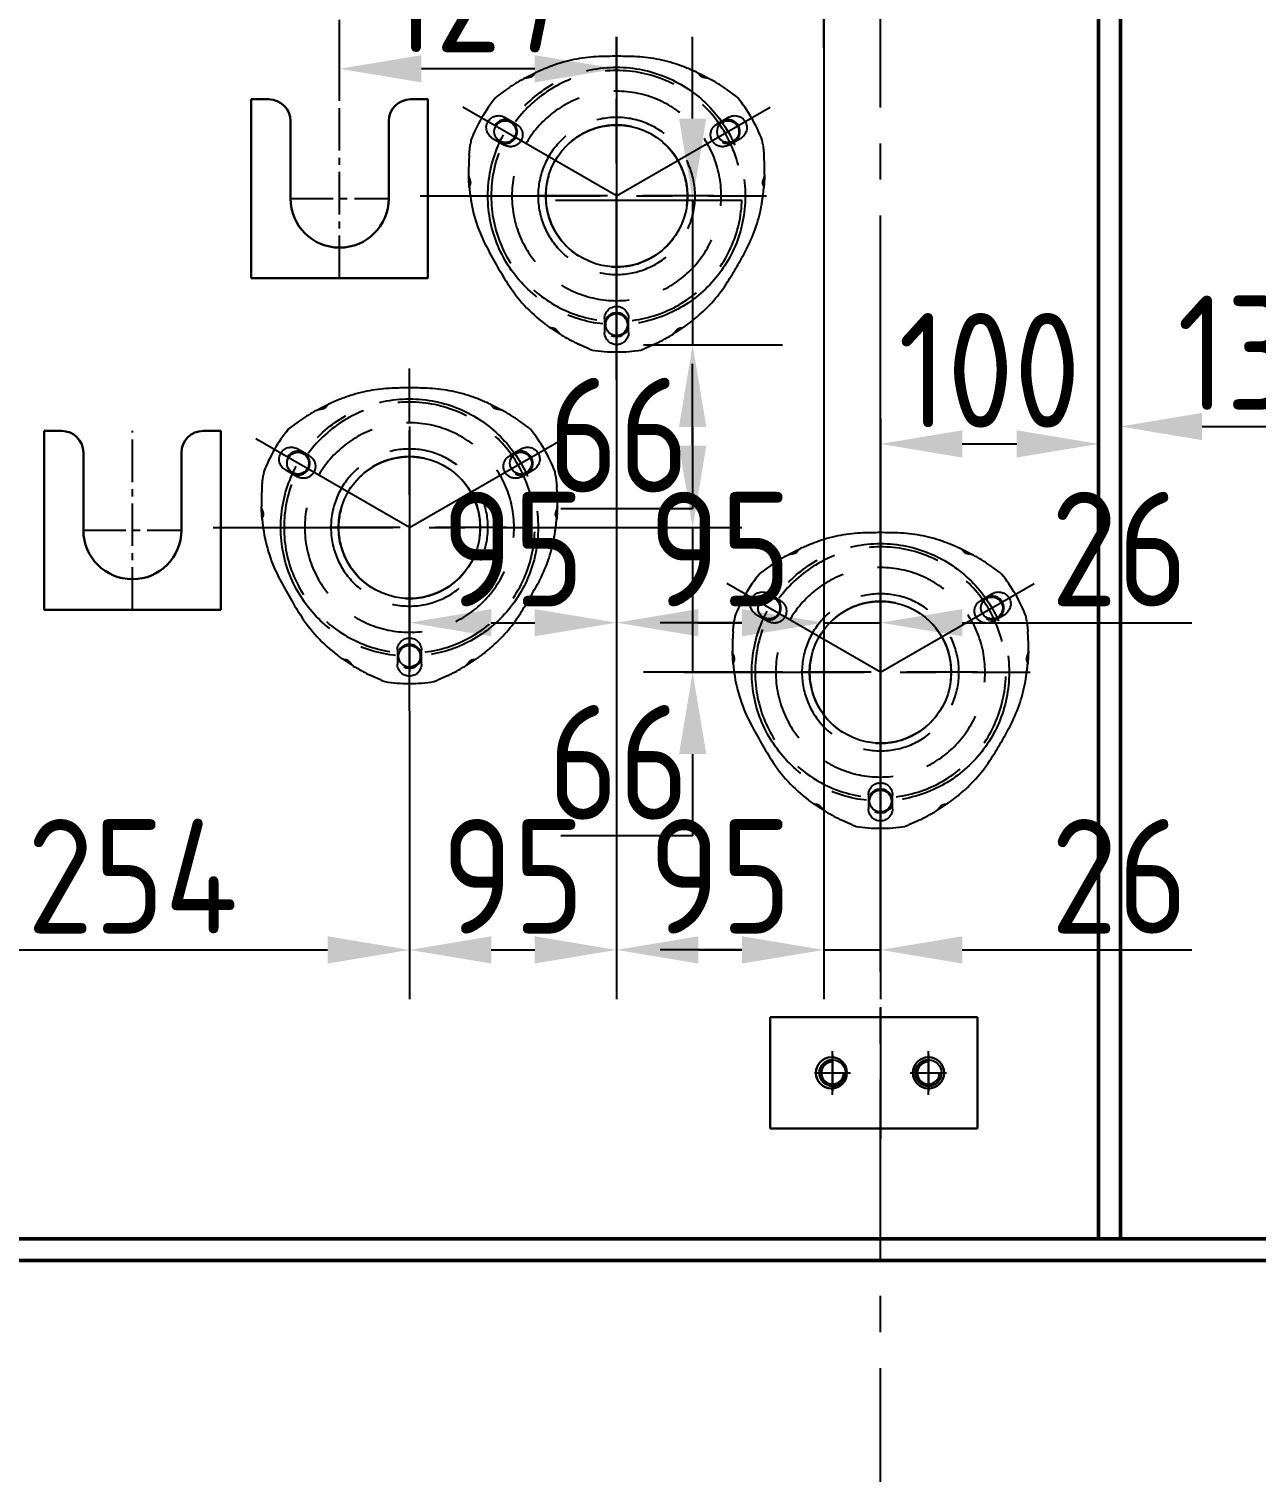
# Model space of a CAD drawing. Header units: millimetres. Extents: x 104637 to 116395, y -154925 to -148478.
# Drawn here: x 107567 to 108129, y -150984 to -150322 of the extents above; entities that cross this region are included whole.
import ezdxf

# ---------------------------------------------------------------- set-up
doc = ezdxf.new("R2010")
doc.units = ezdxf.units.MM
doc.header["$LTSCALE"] = 13
for name, pattern in [('CENTER2', [1.125, 0.75, -0.125, 0.125, -0.125]), ('CENTERX2', [101.6, 63.5, -12.7, 12.7, -12.7]), ('DASHED', [0.75, 0.5, -0.25]), ('HIDDEN', [9.525, 6.35, -3.175])]:
    doc.linetypes.add(name, pattern=pattern)
for name, color, linetype in [('1', 4, 'Continuous'), ('2', 3, 'Continuous'), ('2细线层', 4, 'Continuous'), ('4', 2, 'HIDDEN'), ('4虚线层', 6, 'DASHED'), ('中心线', 1, 'CENTER2'), ('粗实线', 4, 'Continuous')]:
    doc.layers.add(name, color=color, linetype=linetype)
doc.layers.add('标注、文本', color=3, linetype='Continuous', lineweight=25)
doc.styles.get("Standard").update_dxf_attribs({"font": 'gbenor.shx', "bigfont": 'gbcbig.shx'})
doc.dimstyles.new('1-15', dxfattribs={"dimscale": 20, "dimtxt": 3.5, "dimasz": 2, "dimexe": 1.5, "dimexo": 0.5, "dimgap": 0.5, "dimtad": 1, "dimtoh": 1, "dimdec": 1, "dimdsep": 46, "dimtxsty": 'Standard', "dimcen": 2.5, "dimclrd": 3, "dimclre": 3, "dimclrt": 3, "dimadec": 0, "dimazin": 2, "dimtfac": 1, "dimtdec": 1, "dimtmove": 0, "dimatfit": 2, "dimfxl": 1, "dimarcsym": 0})
doc.dimstyles.new('ISO-25', dxfattribs={"dimtxt": 2.5, "dimasz": 2.5, "dimexe": 1.25, "dimexo": 0.625, "dimtad": 1, "dimtxsty": 'Standard', "dimcen": 2.5, "dimadec": 0, "dimazin": 0, "dimtfac": 1, "dimtmove": 0, "dimatfit": 3, "dimfxl": 1, "dimarcsym": 0})
doc.dimstyles.new('郁文书', dxfattribs={"dimscale": 15, "dimtxt": 3.5, "dimasz": 2.5, "dimexe": 1.5, "dimexo": 0, "dimgap": 0.5, "dimtad": 1, "dimtoh": 1, "dimtxsty": 'Standard', "dimcen": 2.5, "dimclrd": 3, "dimclre": 3, "dimclrt": 2, "dimadec": 0, "dimazin": 0, "dimtfac": 1, "dimtmove": 0, "dimatfit": 2, "dimfxl": 1, "dimarcsym": 0})

# ---------------------------------------------------------------- blocks, each defined once
blk = doc.blocks.new('A$C712F3155')
at = {"layer": '1', "color": 1, "linetype": 'CENTERX2', "lineweight": -3, "ltscale": 0.1}
for p, q in [((90, 0), (90, 156.99)), ((90, 130.33), (90, 35.46)), ((90, 84.09), (19.54, 124.77)), ((90, 84.09), (160.46, 124.77)), ((0, 84.09), (158.71, 84.09))]:
    blk.add_line(p, q, dxfattribs=at)
blk.add_circle((90, 84.09), 59, dxfattribs=at)
at = {"layer": '2细线层'}
for centre in [(38.9, 113.59), (141.1, 113.59), (90, 25.09)]:
    blk.add_circle(centre, 5, dxfattribs=at)
at = {"layer": '标注、文本'}
for centre in [(38.9, 113.59), (141.1, 113.59), (90, 25.09)]:
    blk.add_arc(centre, 5.5, 242.67153, 150.00001, dxfattribs=at)
at = {"layer": '粗实线'}
blk.add_circle((90, 84.09), 32.5, dxfattribs=at)
blk = doc.blocks.new('0.020')
at = {"layer": '中心线', "ltscale": 2}
for p, q in [((13611.24, 16499.07), (13611.24, 16581.07)), ((13588.74, 16535.57), (13633.74, 16535.57))]:
    blk.add_line(p, q, dxfattribs=at)
at = {"layer": '粗实线', "lineweight": 30}
for p, q in [((13570.74, 16499.07), (13570.74, 16581.07)), ((13570.74, 16581.07), (13578.74, 16581.07)), ((13643.74, 16581.07), (13651.74, 16581.07)), ((13651.74, 16499.07), (13651.74, 16581.07)), ((13588.74, 16535.57), (13588.74, 16571.07)), ((13633.74, 16535.57), (13633.74, 16571.07)), ((13570.74, 16499.07), (13651.74, 16499.07))]:
    blk.add_line(p, q, dxfattribs=at)
for centre, radius, start, end in [((13578.74, 16571.07), 10, 0, 90), ((13643.74, 16571.07), 10, 90, 180), ((13611.24, 16535.57), 22.5, 180, 0)]:
    blk.add_arc(centre, radius, start, end, dxfattribs=at)
blk = doc.blocks.new('*D62')
at = {"layer": '1', "color": 3, "lineweight": -2}
for p, q in [((107709.12, -150354.31), (107709.12, -150317.81)), ((107836.12, -150325.71), (107836.12, -150362.81)), ((107798.62, -150340.31), (107746.62, -150340.31))]:
    blk.add_line(p, q, dxfattribs=at)
at = {"layer": '1', "color": 3, "lineweight": 30}
for points in [[(107746.62, -150334.06), (107746.62, -150346.56), (107709.12, -150340.31)], [(107798.62, -150334.06), (107798.62, -150346.56), (107836.12, -150340.31)]]:
    blk.add_solid(points, dxfattribs=at)
at = {"layer": 'Defpoints', "color": 0, "lineweight": 30}
for p in [(107836.12, -150325.71), (107709.12, -150340.31), (107709.12, -150354.31)]:
    blk.add_point(p, dxfattribs=at)
at = {"layer": '1', "color": 2, "insert": (107772.62, -150306.56), "char_height": 52.5, "attachment_point": 5}
blk.add_mtext('127', dxfattribs=at)
blk = doc.blocks.new('A$C03F92070')
at = {"layer": '4虚线层', "ltscale": 5}
for p, q in [((67.85, 40.24), (67.85, 116.01)), ((16.36, 107.57), (21.99, 104.32)), ((113.71, 104.32), (119.34, 107.57)), ((16.49, 94.79), (10.86, 98.04)), ((124.84, 98.04), (119.21, 94.79)), ((23.33, 71.49), (112.37, 71.49)), ((62.35, 8.86), (62.35, 15.36)), ((73.35, 15.36), (73.35, 8.86))]:
    blk.add_line(p, q, dxfattribs=at)
for radius in [57.5, 48, 36, 32.5]:
    blk.add_circle((67.85, 71.49), radius, dxfattribs=at)
at = {"layer": '4虚线层', "ltscale": 5, "extrusion": (0, 0, -1)}
for centre, radius, start, end in [((-62.34, 65.41), 70, 71.02185, 87.94531), ((-67.85, -88.03), 223.54, 87.94531, 92.05469), ((-73.35, 65.41), 70, 92.05469, 108.97815), ((-68.85, 46.49), 90, 64.92451, 71.02185), ((-66.85, 46.49), 90, 108.97815, 115.07549), ((-68.85, 46.49), 90, 55.4521, 61.38179), ((-66.85, 46.49), 90, 118.61821, 124.5479), ((-67.85, 71.49), 71.5, 20.96454, 39.03546), ((-68.85, 46.49), 90, 51.08313, 52.23427), ((-66.85, 46.49), 90, 127.76573, 128.91687), ((-67.85, 71.49), 71.5, 140.96454, 159.03546), ((-90, 83.12), 90, 7.76573, 8.91687), ((-45.7, 83.12), 90, 171.08313, 172.23427), ((-90, 83.12), 90, 358.61821, 4.5479), ((-45.7, 83.12), 90, 175.4521, 181.38179), ((-90, 83.12), 90, 349.46719, 355.07549), ((-45.7, 83.12), 90, 184.92451, 186.60228), ((-70.33, 79.46), 70, 331.9245, 349.46719), ((-65.57, 80.82), 70, 186.60228, 207.21776), ((-205.81, 151.73), 223.54, 327.65027, 331.9245), ((70.97, 151.05), 223.54, 207.21776, 212.35682), ((-76.09, 69.57), 70, 310.17076, 327.65027), ((-58.73, 68.87), 70, 212.35682, 233.02623), ((-89, 84.85), 90, 304.92451, 310.17076), ((-89, 84.85), 90, 295.4521, 301.38179), ((-46.7, 84.85), 90, 238.61821, 244.5479), ((-46.7, 84.85), 90, 233.02623, 235.07549), ((-89, 84.85), 90, 291.08313, 292.23427), ((-67.85, 71.49), 71.5, 260.96454, 279.03546), ((-46.7, 84.85), 90, 247.76573, 248.91687)]:
    blk.add_arc(centre, radius, start, end, dxfattribs=at)
at = {"layer": '4虚线层', "ltscale": 5}
for centre, start, end in [((13.61, 102.81), 60, 240), ((122.09, 102.81), 300, 120), ((19.24, 99.56), 240, 60), ((116.46, 99.56), 120, 300), ((67.85, 15.36), 0, 180), ((67.85, 8.86), 180, 0)]:
    blk.add_arc(centre, 5.5, start, end, dxfattribs=at)
for points, knots in [([(30.89, 128.1), (30.89, 128.1), (30.88, 128.1), (30.83, 128.07), (30.76, 128.04), (30.57, 127.95), (30.45, 127.89), (30.18, 127.77), (30.03, 127.69), (29.7, 127.53), (29.52, 127.45), (29.16, 127.27), (28.96, 127.17), (28.58, 126.98), (28.39, 126.89), (27.99, 126.69), (27.8, 126.59), (27.42, 126.39), (27.24, 126.3), (26.87, 126.11), (26.7, 126.02), (26.39, 125.85), (26.24, 125.77), (25.98, 125.63), (25.87, 125.57), (25.69, 125.47), (25.63, 125.44), (25.58, 125.41), (25.57, 125.4), (25.57, 125.4), (25.57, 125.4), (25.57, 125.4)], [0, 0, 0, 0, 0.043819, 0.043819, 0.119878, 0.119878, 0.195937, 0.195937, 0.271996, 0.271996, 0.348055, 0.348055, 0.424114, 0.424114, 0.500173, 0.500173, 0.576231, 0.576231, 0.65229, 0.65229, 0.728349, 0.728349, 0.804408, 0.804408, 0.880467, 0.880467, 0.956526, 0.956526, 0.994556, 0.994556, 1, 1, 1, 1]), ([(30.71, 128.01), (30.65, 127.99), (30.59, 127.94), (30.48, 127.84), (30.42, 127.77), (30.3, 127.62), (30.24, 127.54), (30.11, 127.35), (30.04, 127.25), (29.89, 127.05), (29.81, 126.95), (29.62, 126.74), (29.51, 126.65), (29.29, 126.47), (29.16, 126.4), (28.9, 126.26), (28.77, 126.2), (28.36, 126.06), (28.08, 125.99), (27.53, 125.87), (27.26, 125.83), (26.87, 125.76), (26.75, 125.74), (26.5, 125.7), (26.38, 125.67), (26.05, 125.61), (25.85, 125.56), (25.74, 125.5)], [0, 0, 0, 0, 0.0625, 0.0625, 0.125, 0.125, 0.1875, 0.1875, 0.25, 0.25, 0.3125, 0.3125, 0.375, 0.375, 0.4375, 0.4375, 0.5, 0.5, 0.625, 0.625, 0.75, 0.75, 0.8125, 0.8125, 0.875, 0.875, 1, 1, 1, 1]), ([(110.13, 125.4), (110.13, 125.4), (110.13, 125.4), (110.13, 125.4), (110.12, 125.41), (110.07, 125.44), (110.01, 125.47), (109.83, 125.57), (109.72, 125.63), (109.46, 125.77), (109.31, 125.85), (108.99, 126.02), (108.81, 126.11), (108.45, 126.3), (108.26, 126.4), (107.88, 126.6), (107.68, 126.7), (107.29, 126.9), (107.1, 127), (106.72, 127.18), (106.53, 127.28), (106.16, 127.46), (105.99, 127.54), (105.66, 127.7), (105.51, 127.77), (105.24, 127.9), (105.12, 127.95), (104.94, 128.04), (104.87, 128.07), (104.82, 128.09), (104.81, 128.1), (104.8, 128.1), (104.8, 128.1), (104.8, 128.1)], [0, 0, 0, 0, 0.005743, 0.005743, 0.043766, 0.043766, 0.119813, 0.119813, 0.195859, 0.195859, 0.271906, 0.271906, 0.347952, 0.347952, 0.423999, 0.423999, 0.500046, 0.500046, 0.576092, 0.576092, 0.652139, 0.652139, 0.728185, 0.728185, 0.804232, 0.804232, 0.880279, 0.880279, 0.956325, 0.956325, 0.994349, 0.994349, 1, 1, 1, 1]), ([(109.96, 125.5), (109.9, 125.53), (109.83, 125.55), (109.65, 125.6), (109.54, 125.63), (109.21, 125.7), (108.96, 125.74), (108.44, 125.83), (108.17, 125.87), (107.63, 125.99), (107.34, 126.06), (106.94, 126.2), (106.8, 126.26), (106.54, 126.39), (106.42, 126.47), (106.19, 126.64), (106.08, 126.74), (105.9, 126.94), (105.81, 127.05), (105.66, 127.25), (105.59, 127.35), (105.46, 127.53), (105.39, 127.62), (105.28, 127.77), (105.22, 127.84), (105.11, 127.94), (105.05, 127.99), (104.99, 128.01)], [0, 0, 0, 0, 0.0625, 0.0625, 0.125, 0.125, 0.25, 0.25, 0.375, 0.375, 0.5, 0.5, 0.5625, 0.5625, 0.625, 0.625, 0.6875, 0.6875, 0.75, 0.75, 0.8125, 0.8125, 0.875, 0.875, 0.9375, 0.9375, 1, 1, 1, 1]), ([(15.74, 119.15), (15.69, 119.12), (15.59, 119.05), (15.45, 118.94), (15.32, 118.84), (15.18, 118.74), (15.05, 118.65), (14.92, 118.55), (14.8, 118.45), (14.67, 118.36), (14.59, 118.3), (14.55, 118.27)], [0, 0, 0, 0, 0.114473, 0.22719, 0.338528, 0.448878, 0.558641, 0.668227, 0.778044, 0.888502, 1, 1, 1, 1]), ([(17.82, 120.63), (17.81, 120.62), (17.74, 120.57), (17.58, 120.46), (17.28, 120.26), (16.94, 120.02), (16.6, 119.78), (16.29, 119.55), (16.01, 119.35), (15.83, 119.22), (15.74, 119.15)], [0, 0, 0, 0, 0.026865, 0.187364, 0.351072, 0.511786, 0.674931, 0.783277, 0.891149, 1, 1, 1, 1]), ([(119.96, 119.15), (119.92, 119.19), (119.82, 119.25), (119.69, 119.35), (119.55, 119.45), (119.41, 119.55), (119.28, 119.65), (119.06, 119.81), (118.76, 120.02), (118.42, 120.26), (118.12, 120.46), (117.96, 120.57), (117.89, 120.62), (117.88, 120.63)], [0, 0, 0, 0, 0.05466, 0.108896, 0.162888, 0.216817, 0.270864, 0.325211, 0.488741, 0.649833, 0.813717, 0.974388, 1, 1, 1, 1]), ([(121.15, 118.27), (121.11, 118.3), (121.03, 118.36), (120.9, 118.45), (120.78, 118.55), (120.65, 118.65), (120.52, 118.74), (120.38, 118.84), (120.25, 118.94), (120.1, 119.05), (120.01, 119.12), (119.96, 119.15)], [0, 0, 0, 0, 0.111498, 0.221956, 0.331773, 0.441359, 0.551122, 0.661472, 0.77281, 0.885527, 1, 1, 1, 1]), ([(13.95, 117.81), (13.92, 117.79), (13.88, 117.76), (13.82, 117.71), (13.77, 117.67), (13.74, 117.65), (13.73, 117.64)], [0, 0, 0, 0, 0.272943, 0.542517, 0.809704, 1, 1, 1, 1]), ([(14.22, 118.02), (14.2, 118), (14.15, 117.96), (14.08, 117.91), (14.01, 117.86), (13.97, 117.82), (13.95, 117.81)], [0, 0, 0, 0, 0.251777, 0.501943, 0.751136, 1, 1, 1, 1]), ([(14.55, 118.27), (14.52, 118.25), (14.46, 118.2), (14.38, 118.14), (14.3, 118.08), (14.25, 118.04), (14.22, 118.02)], [0, 0, 0, 0, 0.251749, 0.501948, 0.751171, 1, 1, 1, 1]), ([(121.48, 118.02), (121.45, 118.04), (121.4, 118.08), (121.32, 118.14), (121.23, 118.2), (121.18, 118.25), (121.15, 118.27)], [0, 0, 0, 0, 0.248829, 0.498052, 0.748251, 1, 1, 1, 1]), ([(121.75, 117.81), (121.73, 117.82), (121.69, 117.86), (121.62, 117.91), (121.55, 117.96), (121.5, 118), (121.48, 118.02)], [0, 0, 0, 0, 0.248864, 0.498057, 0.748223, 1, 1, 1, 1]), ([(121.97, 117.64), (121.96, 117.65), (121.93, 117.67), (121.88, 117.71), (121.82, 117.76), (121.78, 117.79), (121.75, 117.81)], [0, 0, 0, 0, 0.190293, 0.457482, 0.727057, 1, 1, 1, 1]), ([(0.52, 92.79), (0.51, 92.73), (0.5, 92.62), (0.48, 92.45), (0.46, 92.28), (0.45, 92.11), (0.43, 91.95), (0.4, 91.68), (0.37, 91.32), (0.33, 90.9), (0.3, 90.54), (0.29, 90.34), (0.28, 90.26), (0.28, 90.25)], [0, 0, 0, 0, 0.05466, 0.108897, 0.162889, 0.216817, 0.270864, 0.325211, 0.488741, 0.649833, 0.813717, 0.974388, 1, 1, 1, 1]), ([(0.69, 94.25), (0.68, 94.21), (0.67, 94.11), (0.65, 93.95), (0.63, 93.8), (0.61, 93.64), (0.59, 93.47), (0.57, 93.31), (0.55, 93.14), (0.53, 92.96), (0.52, 92.85), (0.52, 92.79)], [0, 0, 0, 0, 0.111498, 0.221956, 0.331773, 0.441359, 0.551122, 0.661472, 0.77281, 0.885527, 1, 1, 1, 1]), ([(0.74, 94.67), (0.73, 94.63), (0.73, 94.57), (0.71, 94.47), (0.7, 94.36), (0.69, 94.29), (0.69, 94.25)], [0, 0, 0, 0, 0.248829, 0.498052, 0.748251, 1, 1, 1, 1]), ([(0.82, 95.29), (0.82, 95.27), (0.81, 95.24), (0.81, 95.17), (0.8, 95.1), (0.79, 95.04), (0.78, 95.01)], [0, 0, 0, 0, 0.190297, 0.457484, 0.727058, 1, 1, 1, 1]), ([(134.92, 95.01), (134.91, 95.04), (134.9, 95.1), (134.89, 95.17), (134.89, 95.24), (134.88, 95.27), (134.88, 95.29)], [0, 0, 0, 0, 0.272943, 0.542517, 0.809704, 1, 1, 1, 1]), ([(134.96, 94.67), (134.96, 94.7), (134.95, 94.76), (134.94, 94.85), (134.93, 94.93), (134.92, 94.98), (134.92, 95.01)], [0, 0, 0, 0, 0.251777, 0.501943, 0.751136, 1, 1, 1, 1]), ([(135.01, 94.25), (135.01, 94.29), (135, 94.36), (134.99, 94.47), (134.97, 94.57), (134.96, 94.63), (134.96, 94.67)], [0, 0, 0, 0, 0.251749, 0.501948, 0.751171, 1, 1, 1, 1]), ([(135.18, 92.79), (135.18, 92.85), (135.16, 92.96), (135.15, 93.14), (135.13, 93.31), (135.11, 93.47), (135.09, 93.64), (135.07, 93.8), (135.05, 93.95), (135.03, 94.11), (135.02, 94.21), (135.01, 94.25)], [0, 0, 0, 0, 0.114473, 0.22719, 0.338528, 0.448878, 0.558641, 0.668227, 0.778044, 0.888502, 1, 1, 1, 1]), ([(135.42, 90.25), (135.42, 90.26), (135.41, 90.34), (135.4, 90.54), (135.37, 90.9), (135.33, 91.31), (135.29, 91.73), (135.25, 92.11), (135.22, 92.45), (135.2, 92.67), (135.18, 92.79)], [0, 0, 0, 0, 0.026865, 0.187364, 0.351073, 0.511786, 0.674931, 0.783277, 0.891149, 1, 1, 1, 1]), ([(0.02, 81.15), (0.02, 81.15), (0.02, 81.15), (0.02, 81.15), (0.02, 81.14), (0.02, 81.08), (0.02, 81.01), (0.02, 80.81), (0.03, 80.68), (0.04, 80.38), (0.04, 80.21), (0.05, 79.85), (0.06, 79.65), (0.08, 79.24), (0.09, 79.03), (0.11, 78.6), (0.12, 78.38), (0.14, 77.94), (0.16, 77.72), (0.18, 77.3), (0.2, 77.09), (0.23, 76.68), (0.24, 76.49), (0.27, 76.13), (0.28, 75.96), (0.3, 75.67), (0.32, 75.54), (0.33, 75.33), (0.34, 75.26), (0.34, 75.2), (0.35, 75.19), (0.35, 75.19), (0.35, 75.19), (0.35, 75.19)], [0, 0, 0, 0, 0.005743, 0.005743, 0.043766, 0.043766, 0.119813, 0.119813, 0.195859, 0.195859, 0.271906, 0.271906, 0.347952, 0.347952, 0.423999, 0.423999, 0.500046, 0.500046, 0.576092, 0.576092, 0.652139, 0.652139, 0.728185, 0.728185, 0.804232, 0.804232, 0.880279, 0.880279, 0.956325, 0.956325, 0.994349, 0.994349, 1, 1, 1, 1]), ([(0.02, 80.95), (0.02, 80.89), (0.04, 80.81), (0.08, 80.63), (0.12, 80.53), (0.22, 80.21), (0.31, 79.97), (0.5, 79.47), (0.59, 79.22), (0.76, 78.69), (0.85, 78.41), (0.92, 77.98), (0.94, 77.84), (0.96, 77.55), (0.95, 77.4), (0.91, 77.12), (0.88, 76.97), (0.8, 76.71), (0.75, 76.59), (0.65, 76.35), (0.6, 76.24), (0.51, 76.03), (0.47, 75.94), (0.39, 75.76), (0.37, 75.68), (0.33, 75.53), (0.32, 75.46), (0.33, 75.4)], [0, 0, 0, 0, 0.0625, 0.0625, 0.125, 0.125, 0.25, 0.25, 0.375, 0.375, 0.5, 0.5, 0.5625, 0.5625, 0.625, 0.625, 0.6875, 0.6875, 0.75, 0.75, 0.8125, 0.8125, 0.875, 0.875, 0.9375, 0.9375, 1, 1, 1, 1]), ([(135.37, 75.4), (135.38, 75.46), (135.37, 75.53), (135.33, 75.68), (135.31, 75.76), (135.23, 75.94), (135.19, 76.03), (135.1, 76.24), (135.04, 76.35), (134.95, 76.58), (134.9, 76.71), (134.82, 76.97), (134.79, 77.11), (134.75, 77.4), (134.74, 77.54), (134.76, 77.83), (134.78, 77.98), (134.85, 78.4), (134.93, 78.68), (135.11, 79.21), (135.2, 79.47), (135.34, 79.84), (135.38, 79.96), (135.47, 80.2), (135.51, 80.31), (135.62, 80.63), (135.68, 80.83), (135.68, 80.95)], [0, 0, 0, 0, 0.0625, 0.0625, 0.125, 0.125, 0.1875, 0.1875, 0.25, 0.25, 0.3125, 0.3125, 0.375, 0.375, 0.4375, 0.4375, 0.5, 0.5, 0.625, 0.625, 0.75, 0.75, 0.8125, 0.8125, 0.875, 0.875, 1, 1, 1, 1]), ([(135.35, 75.19), (135.35, 75.19), (135.35, 75.2), (135.36, 75.26), (135.37, 75.34), (135.38, 75.54), (135.4, 75.67), (135.42, 75.97), (135.43, 76.14), (135.46, 76.51), (135.48, 76.7), (135.5, 77.11), (135.52, 77.32), (135.54, 77.75), (135.56, 77.97), (135.58, 78.41), (135.59, 78.62), (135.61, 79.05), (135.62, 79.26), (135.64, 79.67), (135.65, 79.86), (135.66, 80.22), (135.66, 80.39), (135.67, 80.68), (135.67, 80.81), (135.68, 81.01), (135.68, 81.08), (135.68, 81.14), (135.68, 81.15), (135.68, 81.15), (135.68, 81.15), (135.68, 81.15)], [0, 0, 0, 0, 0.043819, 0.043819, 0.119878, 0.119878, 0.195937, 0.195937, 0.271996, 0.271996, 0.348055, 0.348055, 0.424114, 0.424114, 0.500173, 0.500173, 0.576232, 0.576232, 0.65229, 0.65229, 0.728349, 0.728349, 0.804408, 0.804408, 0.880467, 0.880467, 0.956526, 0.956526, 0.994556, 0.994556, 1, 1, 1, 1]), ([(37.3, 11.18), (37.3, 11.18), (37.31, 11.17), (37.36, 11.14), (37.42, 11.09), (37.59, 10.98), (37.7, 10.9), (37.95, 10.73), (38.09, 10.63), (38.39, 10.43), (38.55, 10.32), (38.89, 10.09), (39.07, 9.97), (39.42, 9.73), (39.61, 9.61), (39.98, 9.37), (40.16, 9.26), (40.51, 9.03), (40.69, 8.91), (41.04, 8.69), (41.2, 8.59), (41.51, 8.4), (41.65, 8.31), (41.9, 8.16), (42.01, 8.09), (42.18, 7.99), (42.24, 7.95), (42.29, 7.92), (42.3, 7.91), (42.3, 7.91), (42.3, 7.91), (42.3, 7.91)], [0, 0, 0, 0, 0.043819, 0.043819, 0.119878, 0.119878, 0.195937, 0.195937, 0.271996, 0.271996, 0.348055, 0.348055, 0.424114, 0.424114, 0.500173, 0.500173, 0.576231, 0.576231, 0.65229, 0.65229, 0.728349, 0.728349, 0.804408, 0.804408, 0.880467, 0.880467, 0.956526, 0.956526, 0.994556, 0.994556, 1, 1, 1, 1]), ([(37.47, 11.06), (37.52, 11.02), (37.59, 11), (37.73, 10.95), (37.82, 10.93), (38.01, 10.91), (38.11, 10.9), (38.34, 10.88), (38.46, 10.87), (38.71, 10.83), (38.85, 10.81), (39.11, 10.75), (39.25, 10.71), (39.52, 10.6), (39.64, 10.53), (39.89, 10.37), (40.01, 10.29), (40.34, 10.01), (40.54, 9.8), (40.91, 9.38), (41.09, 9.17), (41.34, 8.87), (41.42, 8.77), (41.58, 8.58), (41.66, 8.48), (41.88, 8.23), (42.02, 8.08), (42.13, 8.02)], [0, 0, 0, 0, 0.0625, 0.0625, 0.125, 0.125, 0.1875, 0.1875, 0.25, 0.25, 0.3125, 0.3125, 0.375, 0.375, 0.4375, 0.4375, 0.5, 0.5, 0.625, 0.625, 0.75, 0.75, 0.8125, 0.8125, 0.875, 0.875, 1, 1, 1, 1]), ([(93.4, 7.91), (93.4, 7.91), (93.4, 7.91), (93.4, 7.91), (93.41, 7.92), (93.46, 7.95), (93.52, 7.99), (93.69, 8.09), (93.8, 8.16), (94.06, 8.32), (94.2, 8.4), (94.51, 8.6), (94.68, 8.7), (95.02, 8.92), (95.2, 9.04), (95.56, 9.27), (95.75, 9.39), (96.12, 9.63), (96.3, 9.75), (96.65, 9.98), (96.83, 10.1), (97.16, 10.33), (97.32, 10.43), (97.62, 10.64), (97.76, 10.73), (98.01, 10.9), (98.11, 10.98), (98.28, 11.1), (98.34, 11.14), (98.39, 11.17), (98.4, 11.18), (98.4, 11.18), (98.4, 11.18), (98.4, 11.18)], [0, 0, 0, 0, 0.005743, 0.005743, 0.043766, 0.043766, 0.119813, 0.119813, 0.195859, 0.195859, 0.271906, 0.271906, 0.347952, 0.347952, 0.423999, 0.423999, 0.500046, 0.500046, 0.576092, 0.576092, 0.652139, 0.652139, 0.728185, 0.728185, 0.804232, 0.804232, 0.880279, 0.880279, 0.956325, 0.956325, 0.994349, 0.994349, 1, 1, 1, 1]), ([(93.57, 8.02), (93.62, 8.05), (93.68, 8.1), (93.82, 8.23), (93.89, 8.31), (94.11, 8.56), (94.27, 8.76), (94.61, 9.17), (94.79, 9.38), (95.16, 9.79), (95.36, 10), (95.69, 10.28), (95.8, 10.37), (96.05, 10.53), (96.18, 10.6), (96.44, 10.71), (96.58, 10.75), (96.85, 10.81), (96.98, 10.83), (97.24, 10.87), (97.36, 10.88), (97.58, 10.9), (97.69, 10.91), (97.88, 10.93), (97.96, 10.95), (98.11, 11), (98.18, 11.02), (98.23, 11.06)], [0, 0, 0, 0, 0.0625, 0.0625, 0.125, 0.125, 0.25, 0.25, 0.375, 0.375, 0.5, 0.5, 0.5625, 0.5625, 0.625, 0.625, 0.6875, 0.6875, 0.75, 0.75, 0.8125, 0.8125, 0.875, 0.875, 0.9375, 0.9375, 1, 1, 1, 1]), ([(50.31, 3.59), (50.32, 3.59), (50.4, 3.55), (50.57, 3.46), (50.9, 3.31), (51.28, 3.14), (51.66, 2.96), (52.01, 2.8), (52.32, 2.67), (52.52, 2.57), (52.63, 2.53)], [0, 0, 0, 0, 0.026866, 0.187364, 0.351073, 0.511786, 0.674931, 0.783277, 0.891149, 1, 1, 1, 1]), ([(52.63, 2.53), (52.68, 2.5), (52.79, 2.46), (52.95, 2.39), (53.11, 2.32), (53.26, 2.25), (53.41, 2.19), (53.56, 2.12), (53.7, 2.06), (53.85, 2), (53.94, 1.96), (53.98, 1.94)], [0, 0, 0, 0, 0.114473, 0.22719, 0.338528, 0.448878, 0.558641, 0.668227, 0.778044, 0.888502, 1, 1, 1, 1]), ([(53.98, 1.94), (54.02, 1.93), (54.09, 1.9), (54.18, 1.86), (54.28, 1.82), (54.34, 1.79), (54.37, 1.78)], [0, 0, 0, 0, 0.251749, 0.501948, 0.751171, 1, 1, 1, 1]), ([(54.37, 1.78), (54.4, 1.77), (54.45, 1.74), (54.54, 1.71), (54.61, 1.68), (54.66, 1.66), (54.69, 1.65)], [0, 0, 0, 0, 0.251777, 0.501943, 0.751136, 1, 1, 1, 1]), ([(54.69, 1.65), (54.71, 1.64), (54.77, 1.61), (54.84, 1.58), (54.9, 1.56), (54.93, 1.55), (54.94, 1.54)], [0, 0, 0, 0, 0.272943, 0.542518, 0.809705, 1, 1, 1, 1]), ([(80.76, 1.54), (80.77, 1.55), (80.8, 1.56), (80.86, 1.58), (80.93, 1.61), (80.99, 1.64), (81.01, 1.65)], [0, 0, 0, 0, 0.190295, 0.457482, 0.727057, 1, 1, 1, 1]), ([(81.01, 1.65), (81.04, 1.66), (81.08, 1.68), (81.16, 1.71), (81.25, 1.74), (81.3, 1.77), (81.33, 1.78)], [0, 0, 0, 0, 0.248864, 0.498057, 0.748223, 1, 1, 1, 1]), ([(81.33, 1.78), (81.36, 1.79), (81.42, 1.82), (81.52, 1.86), (81.61, 1.9), (81.68, 1.93), (81.72, 1.94)], [0, 0, 0, 0, 0.248829, 0.498052, 0.748251, 1, 1, 1, 1]), ([(81.72, 1.94), (81.76, 1.96), (81.85, 2), (82, 2.06), (82.14, 2.12), (82.29, 2.19), (82.44, 2.25), (82.59, 2.32), (82.75, 2.39), (82.91, 2.46), (83.02, 2.5), (83.07, 2.53)], [0, 0, 0, 0, 0.111498, 0.221956, 0.331773, 0.441359, 0.551122, 0.661472, 0.77281, 0.885527, 1, 1, 1, 1]), ([(83.07, 2.53), (83.12, 2.55), (83.23, 2.6), (83.38, 2.67), (83.54, 2.73), (83.69, 2.8), (83.84, 2.87), (84.09, 2.98), (84.42, 3.14), (84.8, 3.31), (85.13, 3.46), (85.3, 3.55), (85.38, 3.58), (85.39, 3.59)], [0, 0, 0, 0, 0.05466, 0.108897, 0.162889, 0.216817, 0.270864, 0.325211, 0.488741, 0.649834, 0.813718, 0.974389, 1, 1, 1, 1])]:
    blk.add_open_spline(points, degree=3, knots=knots, dxfattribs=at)
blk.add_open_spline([(0.82, 95.28), (0.81, 95.2), (0.82, 95.09), (0.84, 94.95)], degree=3, dxfattribs=at)
blk = doc.blocks.new('*D49')
at = {"layer": '1', "color": 3, "lineweight": -2}
for p, q in [((108067.11, -150302.69), (108067.11, -150526.78)), ((108206.11, -150385.61), (108206.11, -150526.78)), ((108104.61, -150504.28), (108168.61, -150504.28))]:
    blk.add_line(p, q, dxfattribs=at)
at = {"layer": '1', "color": 3, "lineweight": 30}
for points in [[(108104.61, -150498.03), (108104.61, -150510.53), (108067.11, -150504.28)], [(108168.61, -150498.03), (108168.61, -150510.53), (108206.11, -150504.28)]]:
    blk.add_solid(points, dxfattribs=at)
at = {"layer": 'Defpoints', "color": 0, "lineweight": 30}
for p in [(108067.11, -150302.69), (108206.11, -150385.61), (108206.11, -150504.28)]:
    blk.add_point(p, dxfattribs=at)
at = {"layer": '1', "color": 2, "insert": (108136.61, -150470.53), "char_height": 52.5, "attachment_point": 5}
blk.add_mtext('139', dxfattribs=at)
blk = doc.blocks.new('*D57')
at = {"layer": '1', "color": 3, "lineweight": -2}
for p, q in [((107741.12, -150634.71), (107741.12, -150766.73)), ((107487.12, -150653.02), (107487.12, -150766.73)), ((107524.62, -150744.23), (107703.62, -150744.23))]:
    blk.add_line(p, q, dxfattribs=at)
at = {"layer": '1', "color": 3, "lineweight": 30}
for points in [[(107524.62, -150737.98), (107524.62, -150750.48), (107487.12, -150744.23)], [(107703.62, -150737.98), (107703.62, -150750.48), (107741.12, -150744.23)]]:
    blk.add_solid(points, dxfattribs=at)
at = {"layer": 'Defpoints', "color": 0, "lineweight": 30}
for p in [(107741.12, -150634.71), (107487.12, -150653.02), (107741.12, -150744.23)]:
    blk.add_point(p, dxfattribs=at)
at = {"layer": '1', "color": 2, "insert": (107614.12, -150710.48), "char_height": 52.5, "attachment_point": 5}
blk.add_mtext('254', dxfattribs=at)
blk = doc.blocks.new('*D51')
at = {"layer": '1', "color": 3, "lineweight": -2}
for p, q in [((107836.12, -150482.71), (107836.12, -150766.73)), ((107741.12, -150654.24), (107741.12, -150766.73)), ((107778.62, -150744.23), (107798.62, -150744.23))]:
    blk.add_line(p, q, dxfattribs=at)
at = {"layer": '1', "color": 3, "lineweight": 30}
for points in [[(107778.62, -150737.98), (107778.62, -150750.48), (107741.12, -150744.23)], [(107798.62, -150737.98), (107798.62, -150750.48), (107836.12, -150744.23)]]:
    blk.add_solid(points, dxfattribs=at)
at = {"layer": 'Defpoints', "color": 0, "lineweight": 30}
for p in [(107836.12, -150482.71), (107741.12, -150654.24), (107836.12, -150744.23)]:
    blk.add_point(p, dxfattribs=at)
at = {"layer": '1', "color": 2, "insert": (107788.62, -150710.48), "char_height": 52.5, "attachment_point": 5}
blk.add_mtext('95', dxfattribs=at)
blk = doc.blocks.new('*D52')
at = {"layer": '1', "color": 3, "lineweight": -2}
for p, q in [((107931.11, -150330.71), (107931.11, -150766.73)), ((107836.12, -150482.71), (107836.12, -150766.73)), ((107873.62, -150744.23), (107893.61, -150744.23))]:
    blk.add_line(p, q, dxfattribs=at)
at = {"layer": '1', "color": 3, "lineweight": 30}
for points in [[(107873.62, -150737.98), (107873.62, -150750.48), (107836.12, -150744.23)], [(107893.61, -150737.98), (107893.61, -150750.48), (107931.11, -150744.23)]]:
    blk.add_solid(points, dxfattribs=at)
at = {"layer": 'Defpoints', "color": 0, "lineweight": 30}
for p in [(107931.11, -150330.71), (107836.12, -150482.71), (107931.11, -150744.23)]:
    blk.add_point(p, dxfattribs=at)
at = {"layer": '1', "color": 2, "insert": (107883.62, -150710.48), "char_height": 52.5, "attachment_point": 5}
blk.add_mtext('95', dxfattribs=at)
blk = doc.blocks.new('*D63')
at = {"layer": '1', "color": 3, "lineweight": -2}
for p, q in [((107957.11, -150683.48), (107957.11, -150489.77)), ((108057.11, -150684.23), (108057.11, -150489.77)), ((107994.61, -150512.27), (108019.61, -150512.27))]:
    blk.add_line(p, q, dxfattribs=at)
at = {"layer": '1', "color": 3, "lineweight": 30}
for points in [[(107994.61, -150506.02), (107994.61, -150518.52), (107957.11, -150512.27)], [(108019.61, -150506.02), (108019.61, -150518.52), (108057.11, -150512.27)]]:
    blk.add_solid(points, dxfattribs=at)
at = {"layer": 'Defpoints', "color": 0, "lineweight": 30}
for p in [(108057.11, -150512.27), (107957.11, -150683.48), (108057.11, -150684.23)]:
    blk.add_point(p, dxfattribs=at)
at = {"layer": '1', "color": 2, "insert": (108007.11, -150478.52), "char_height": 52.5, "attachment_point": 5}
blk.add_mtext('100', dxfattribs=at)
blk = doc.blocks.new('*D71')
at = {"layer": '1', "color": 3, "lineweight": -2}
for p, q in [((107931.11, -150650.66), (107931.11, -150766.73)), ((107957.11, -150650.66), (107957.11, -150766.73)), ((107893.61, -150744.23), (107856.11, -150744.23)), ((107931.11, -150744.23), (107957.11, -150744.23)), ((107994.61, -150744.23), (108099.9, -150744.23))]:
    blk.add_line(p, q, dxfattribs=at)
at = {"layer": '1', "color": 3, "lineweight": 30}
for points in [[(107893.61, -150737.98), (107893.61, -150750.48), (107931.11, -150744.23)], [(107994.61, -150737.98), (107994.61, -150750.48), (107957.11, -150744.23)]]:
    blk.add_solid(points, dxfattribs=at)
at = {"layer": 'Defpoints', "color": 0, "lineweight": 30}
for p in [(107931.11, -150650.66), (107957.11, -150650.66), (107957.11, -150744.23)]:
    blk.add_point(p, dxfattribs=at)
at = {"layer": '1', "color": 2, "insert": (108066.69, -150710.48), "char_height": 52.5, "attachment_point": 5}
blk.add_mtext('26', dxfattribs=at)
blk = doc.blocks.new('*D89')
at = {"layer": '1', "color": 3, "lineweight": -2}
for p, q in [((107931.11, -150500.66), (107931.11, -150616.73)), ((107957.11, -150500.66), (107957.11, -150616.73)), ((107893.61, -150594.23), (107856.11, -150594.23)), ((107931.11, -150594.23), (107957.11, -150594.23)), ((107994.61, -150594.23), (108099.9, -150594.23))]:
    blk.add_line(p, q, dxfattribs=at)
at = {"layer": '1', "color": 3, "lineweight": 30}
for points in [[(107893.61, -150587.98), (107893.61, -150600.48), (107931.11, -150594.23)], [(107994.61, -150587.98), (107994.61, -150600.48), (107957.11, -150594.23)]]:
    blk.add_solid(points, dxfattribs=at)
at = {"layer": '2', "color": 0, "linetype": 'Continuous', "lineweight": -2}
for p, q in [((116221.47, -153403.1), (116221.47, -153394.47)), ((116223.97, -153395.72), (116358.94, -153395.72)), ((116361.44, -153403.1), (116361.44, -153394.47))]:
    blk.add_line(p, q, dxfattribs=at)
at = {"layer": '2', "color": 0, "linetype": 'Continuous', "lineweight": 30}
for points in [[(116223.97, -153395.3), (116223.97, -153396.14), (116221.47, -153395.72)], [(116358.94, -153395.3), (116358.94, -153396.14), (116361.44, -153395.72)]]:
    blk.add_solid(points, dxfattribs=at)
at = {"layer": 'Defpoints', "color": 0, "lineweight": 30}
for p in [(107931.11, -150500.66), (107957.11, -150500.66), (107957.11, -150594.23)]:
    blk.add_point(p, dxfattribs=at)
at = {"layer": 'Defpoints', "color": 0, "linetype": 'Continuous', "lineweight": 30}
for p in [(116361.44, -153395.72), (116221.47, -153403.73), (116361.44, -153403.73)]:
    blk.add_point(p, dxfattribs=at)
at = {"layer": '1', "color": 2, "insert": (108066.69, -150560.48), "char_height": 52.5, "attachment_point": 5}
blk.add_mtext('26', dxfattribs=at)
at = {"layer": '2', "color": 0, "linetype": 'Continuous', "insert": (116291.46, -153393.85), "char_height": 2.5, "attachment_point": 5}
blk.add_mtext('140', dxfattribs=at)
blk = doc.blocks.new('*D90')
at = {"layer": '1', "color": 3, "lineweight": -2}
for p, q in [((107871, -150363.11), (107871, -150325.61)), ((107808.18, -150400.61), (107893.5, -150400.61)), ((107871, -150400.61), (107871, -150466.97)), ((107912.18, -150466.97), (107848.5, -150466.97)), ((107871, -150504.47), (107871, -150541.97)), ((107871, -150541.97), (107810.59, -150541.97))]:
    blk.add_line(p, q, dxfattribs=at)
at = {"layer": '1', "color": 3, "lineweight": 30}
for points in [[(107864.75, -150363.11), (107877.25, -150363.11), (107871, -150400.61)], [(107864.75, -150504.47), (107877.25, -150504.47), (107871, -150466.97)]]:
    blk.add_solid(points, dxfattribs=at)
at = {"layer": '2', "color": 0, "linetype": 'Continuous', "lineweight": -2}
for p, q in [((116216.47, -153400.69), (116216.47, -153388.73)), ((116218.97, -153389.98), (116363.99, -153389.98)), ((116366.49, -153400.69), (116366.49, -153388.73))]:
    blk.add_line(p, q, dxfattribs=at)
at = {"layer": '2', "color": 0, "linetype": 'Continuous', "lineweight": 30}
for points in [[(116218.97, -153389.57), (116218.97, -153390.4), (116216.47, -153389.98)], [(116363.99, -153389.57), (116363.99, -153390.4), (116366.49, -153389.98)]]:
    blk.add_solid(points, dxfattribs=at)
at = {"layer": 'Defpoints', "color": 0, "lineweight": 30}
for p in [(107808.18, -150400.61), (107871, -150466.97), (107912.18, -150466.97)]:
    blk.add_point(p, dxfattribs=at)
at = {"layer": 'Defpoints', "color": 0, "linetype": 'Continuous', "lineweight": 30}
for p in [(116366.49, -153389.98), (116216.47, -153401.31), (116366.49, -153401.31)]:
    blk.add_point(p, dxfattribs=at)
at = {"layer": '1', "color": 2, "insert": (107837.05, -150508.22), "char_height": 52.5, "attachment_point": 5}
blk.add_mtext('66', dxfattribs=at)
at = {"layer": '2', "color": 0, "linetype": 'Continuous', "insert": (116291.48, -153388.11), "char_height": 2.5, "attachment_point": 5}
blk.add_mtext('150', dxfattribs=at)
blk = doc.blocks.new('*D91')
at = {"layer": '1', "color": 3, "lineweight": -2}
for p, q in [((107931.11, -150500.66), (107931.11, -150616.73)), ((107957.11, -150500.66), (107957.11, -150616.73)), ((107893.61, -150594.23), (107856.11, -150594.23)), ((107931.11, -150594.23), (107957.11, -150594.23)), ((107994.61, -150594.23), (108099.9, -150594.23))]:
    blk.add_line(p, q, dxfattribs=at)
at = {"layer": '1', "color": 3}
for points in [[(107893.61, -150587.98), (107893.61, -150600.48), (107931.11, -150594.23)], [(107994.61, -150587.98), (107994.61, -150600.48), (107957.11, -150594.23)]]:
    blk.add_solid(points, dxfattribs=at)
at = {"layer": '2', "color": 0, "linetype": 'Continuous', "lineweight": -2}
for p, q in [((116218.26, -153406.31), (116207.71, -153406.31)), ((116208.96, -153568.83), (116208.96, -153408.81)), ((116218.26, -153571.33), (116207.71, -153571.33))]:
    blk.add_line(p, q, dxfattribs=at)
at = {"layer": '2', "color": 0, "linetype": 'Continuous', "lineweight": 30}
for points in [[(116208.55, -153408.81), (116209.38, -153408.81), (116208.96, -153406.31)], [(116208.55, -153568.83), (116209.38, -153568.83), (116208.96, -153571.33)]]:
    blk.add_solid(points, dxfattribs=at)
at = {"layer": 'Defpoints', "color": 0}
for p in [(107931.11, -150500.66), (107957.11, -150500.66), (107957.11, -150594.23)]:
    blk.add_point(p, dxfattribs=at)
at = {"layer": 'Defpoints', "color": 0, "linetype": 'Continuous', "lineweight": 30}
for p in [(116208.96, -153406.31), (116218.89, -153406.31), (116218.89, -153571.33)]:
    blk.add_point(p, dxfattribs=at)
at = {"layer": '1', "color": 2, "insert": (108066.69, -150560.48), "char_height": 52.5, "attachment_point": 5}
blk.add_mtext('26', dxfattribs=at)
at = {"layer": '2', "color": 0, "linetype": 'Continuous', "insert": (116207.09, -153488.82), "char_height": 2.5, "attachment_point": 5, "rotation": 90}
blk.add_mtext('165', dxfattribs=at)
blk = doc.blocks.new('*D92')
at = {"layer": '1', "color": 3, "lineweight": -2}
for p, q in [((107836.12, -150332.71), (107836.12, -150616.73)), ((107741.12, -150504.24), (107741.12, -150616.73)), ((107778.62, -150594.23), (107798.62, -150594.23))]:
    blk.add_line(p, q, dxfattribs=at)
at = {"layer": '1', "color": 3}
for points in [[(107778.62, -150587.98), (107778.62, -150600.48), (107741.12, -150594.23)], [(107798.62, -150587.98), (107798.62, -150600.48), (107836.12, -150594.23)]]:
    blk.add_solid(points, dxfattribs=at)
at = {"layer": '2', "color": 0, "linetype": 'Continuous', "lineweight": -2}
for p, q in [((116215.85, -153401.31), (116199.4, -153401.31)), ((116200.65, -153403.81), (116200.65, -153573.83)), ((116215.85, -153576.33), (116199.4, -153576.33))]:
    blk.add_line(p, q, dxfattribs=at)
at = {"layer": '2', "color": 0, "linetype": 'Continuous', "lineweight": 30}
for points in [[(116200.24, -153403.81), (116201.07, -153403.81), (116200.65, -153401.31)], [(116200.24, -153573.83), (116201.07, -153573.83), (116200.65, -153576.33)]]:
    blk.add_solid(points, dxfattribs=at)
at = {"layer": 'Defpoints', "color": 0}
for p in [(107836.12, -150332.71), (107741.12, -150504.24), (107836.12, -150594.23)]:
    blk.add_point(p, dxfattribs=at)
at = {"layer": 'Defpoints', "color": 0, "linetype": 'Continuous', "lineweight": 30}
for p in [(116216.47, -153401.31), (116200.65, -153576.33), (116216.47, -153576.33)]:
    blk.add_point(p, dxfattribs=at)
at = {"layer": '1', "color": 2, "insert": (107788.62, -150560.48), "char_height": 52.5, "attachment_point": 5}
blk.add_mtext('95', dxfattribs=at)
at = {"layer": '2', "color": 0, "linetype": 'Continuous', "insert": (116198.78, -153488.82), "char_height": 2.5, "attachment_point": 5, "rotation": 90}
blk.add_mtext('175', dxfattribs=at)
blk = doc.blocks.new('*D93')
at = {"layer": '1', "color": 3, "lineweight": -2}
for p, q in [((107931.11, -150180.71), (107931.11, -150616.73)), ((107836.12, -150332.71), (107836.12, -150616.73)), ((107873.62, -150594.23), (107893.61, -150594.23))]:
    blk.add_line(p, q, dxfattribs=at)
at = {"layer": '1', "color": 3}
for points in [[(107873.62, -150587.98), (107873.62, -150600.48), (107836.12, -150594.23)], [(107893.61, -150587.98), (107893.61, -150600.48), (107931.11, -150594.23)]]:
    blk.add_solid(points, dxfattribs=at)
at = {"layer": 'Defpoints', "color": 0}
for p in [(107931.11, -150180.71), (107836.12, -150332.71), (107931.11, -150594.23)]:
    blk.add_point(p, dxfattribs=at)
at = {"layer": 'Defpoints', "color": 0, "lineweight": 30}
for p in [(116363.01, -153404.67), (116359.92, -153407.95)]:
    blk.add_point(p, dxfattribs=at)
at = {"layer": '标注、文本', "color": 3, "lineweight": -2}
for p, q in [((116364.38, -153403.22), (116375.5, -153391.43)), ((116375.5, -153391.43), (116384.38, -153391.43)), ((116359.92, -153407.95), (116363.01, -153404.67)), ((116358.55, -153409.4), (116357.18, -153410.86))]:
    blk.add_line(p, q, dxfattribs=at)
at = {"layer": '标注、文本', "color": 3, "lineweight": 30}
for points in [[(116364.14, -153402.99), (116364.63, -153403.45), (116363.01, -153404.67)], [(116358.31, -153409.17), (116358.79, -153409.63), (116359.92, -153407.95)]]:
    blk.add_solid(points, dxfattribs=at)
at = {"layer": '1', "color": 2, "insert": (107883.62, -150560.48), "char_height": 52.5, "attachment_point": 5}
blk.add_mtext('95', dxfattribs=at)
at = {"layer": '标注、文本', "color": 3, "insert": (116380.44, -153389.23), "char_height": 2.4, "attachment_point": 5}
blk.add_mtext('4-∅4.5', dxfattribs=at)
blk = doc.blocks.new('*D95')
at = {"layer": '1', "color": 3, "lineweight": -2}
for p, q in [((110866.05, -149750.52), (111125.96, -149750.52)), ((111103.46, -150318.02), (111103.46, -149788.02)), ((110866.05, -150355.52), (111125.96, -150355.52)), ((104731.75, -150790.42), (104731.75, -151074.44)), ((104636.75, -150961.95), (104636.75, -151074.44)), ((104674.25, -151051.94), (104694.25, -151051.94))]:
    blk.add_line(p, q, dxfattribs=at)
at = {"layer": '1', "color": 3, "lineweight": 30}
for points in [[(111097.21, -149788.02), (111109.71, -149788.02), (111103.46, -149750.52)], [(111097.21, -150318.02), (111109.71, -150318.02), (111103.46, -150355.52)], [(104674.25, -151045.69), (104674.25, -151058.19), (104636.75, -151051.94)], [(104694.25, -151045.69), (104694.25, -151058.19), (104731.75, -151051.94)]]:
    blk.add_solid(points, dxfattribs=at)
at = {"layer": 'Defpoints', "color": 0, "lineweight": 30}
for p in [(110866.05, -149750.52), (111103.46, -149750.52), (110866.05, -150355.52), (104731.75, -150790.42), (104636.75, -150961.95), (104731.75, -151051.94)]:
    blk.add_point(p, dxfattribs=at)
at = {"layer": '1', "color": 2, "insert": (111069.71, -150053.02), "char_height": 52.5, "attachment_point": 5, "rotation": 90}
blk.add_mtext('605', dxfattribs=at)
at = {"layer": '1', "color": 2, "insert": (104684.25, -151018.19), "char_height": 52.5, "attachment_point": 5}
blk.add_mtext('95', dxfattribs=at)
blk = doc.blocks.new('*D98')
at = {"layer": '1', "color": 3, "lineweight": -2}
for p, q in [((107931.11, -150650.66), (107931.11, -150766.73)), ((107957.11, -150650.66), (107957.11, -150766.73)), ((107893.61, -150744.23), (107856.11, -150744.23)), ((107931.11, -150744.23), (107957.11, -150744.23)), ((107994.61, -150744.23), (108099.9, -150744.23)), ((108647.39, -152532.62), (108886.6, -152532.62)), ((108864.1, -152736.12), (108864.1, -152570.12)), ((108732.46, -152773.62), (108886.6, -152773.62))]:
    blk.add_line(p, q, dxfattribs=at)
at = {"layer": '1', "color": 3, "lineweight": 30}
for points in [[(107893.61, -150737.98), (107893.61, -150750.48), (107931.11, -150744.23)], [(107994.61, -150737.98), (107994.61, -150750.48), (107957.11, -150744.23)], [(108857.85, -152570.12), (108870.35, -152570.12), (108864.1, -152532.62)], [(108857.85, -152736.12), (108870.35, -152736.12), (108864.1, -152773.62)]]:
    blk.add_solid(points, dxfattribs=at)
at = {"layer": 'Defpoints', "color": 0, "lineweight": 30}
for p in [(107931.11, -150650.66), (107957.11, -150650.66), (107957.11, -150744.23), (108647.39, -152532.62), (108864.1, -152532.62), (108732.46, -152773.62)]:
    blk.add_point(p, dxfattribs=at)
at = {"layer": '1', "color": 2, "insert": (108066.69, -150710.48), "char_height": 52.5, "attachment_point": 5}
blk.add_mtext('26', dxfattribs=at)
at = {"layer": '1', "color": 2, "insert": (108830.35, -152653.12), "char_height": 52.5, "attachment_point": 5, "rotation": 90}
blk.add_mtext('241', dxfattribs=at)
blk = doc.blocks.new('*D97')
at = {"layer": '1', "color": 3, "lineweight": -2}
for p, q in [((107931.11, -150650.66), (107931.11, -150766.73)), ((107957.11, -150650.66), (107957.11, -150766.73)), ((107893.61, -150744.23), (107856.11, -150744.23)), ((107931.11, -150744.23), (107957.11, -150744.23)), ((107994.61, -150744.23), (108099.9, -150744.23))]:
    blk.add_line(p, q, dxfattribs=at)
at = {"layer": '1', "color": 3, "lineweight": 30}
for points in [[(107893.61, -150737.98), (107893.61, -150750.48), (107931.11, -150744.23)], [(107994.61, -150737.98), (107994.61, -150750.48), (107957.11, -150744.23)]]:
    blk.add_solid(points, dxfattribs=at)
at = {"layer": 'Defpoints', "color": 0, "lineweight": 30}
for p in [(107931.11, -150650.66), (107957.11, -150650.66), (107957.11, -150744.23)]:
    blk.add_point(p, dxfattribs=at)
at = {"layer": '1', "color": 2, "insert": (108066.69, -150710.48), "char_height": 52.5, "attachment_point": 5}
blk.add_mtext('26', dxfattribs=at)
blk = doc.blocks.new('*D99')
at = {"layer": '1', "color": 3, "lineweight": -2}
for p, q in [((107871, -150513.11), (107871, -150475.61)), ((107808.18, -150550.61), (107893.5, -150550.61)), ((107871, -150550.61), (107871, -150616.97)), ((107912.18, -150616.97), (107848.5, -150616.97)), ((107871, -150654.47), (107871, -150691.97)), ((107871, -150691.97), (107810.59, -150691.97))]:
    blk.add_line(p, q, dxfattribs=at)
at = {"layer": '1', "color": 3, "lineweight": 30}
for points in [[(107864.75, -150513.11), (107877.25, -150513.11), (107871, -150550.61)], [(107864.75, -150654.47), (107877.25, -150654.47), (107871, -150616.97)]]:
    blk.add_solid(points, dxfattribs=at)
at = {"layer": 'Defpoints', "color": 0, "lineweight": 30}
for p in [(107808.18, -150550.61), (107871, -150616.97), (107912.18, -150616.97)]:
    blk.add_point(p, dxfattribs=at)
at = {"layer": '1', "color": 2, "insert": (107837.05, -150658.22), "char_height": 52.5, "attachment_point": 5}
blk.add_mtext('66', dxfattribs=at)

msp = doc.modelspace()

# ---------------------------------------------------------------- linework, layer by layer
at = {"layer": '1', "color": 1, "linetype": 'CENTERX2', "lineweight": -3, "ltscale": 0.1}
for p, q in [((107957.11, -151018.442), (107957.11, -149366.614)), ((107957.11, -150770.477), (107957.11, -150830.752)), ((107935.11, -150810.622), (107935.11, -150790.606)), ((107979.11, -150810.622), (107979.11, -150790.606))]:
    msp.add_line(p, q, dxfattribs=at)
at = {"layer": '1'}
for centre in [(107935.11, -150800.614), (107979.11, -150800.614)]:
    msp.add_circle(centre, 6, dxfattribs=at)
at = {"layer": '2'}
msp.add_line((107931.11, -150118.343), (107931.11, -150374.885), dxfattribs=at)
for centre in [(107935.11, -150800.614), (107979.11, -150800.614)]:
    msp.add_arc(centre, 5.1, 90, 0, dxfattribs=at)
at = {"layer": '4'}
for p, q in [((107935.11, -150792.314), (107935.11, -150808.914)), ((107979.11, -150792.314), (107979.11, -150808.914)), ((107926.81, -150800.614), (107943.41, -150800.614)), ((107970.81, -150800.614), (107987.41, -150800.614))]:
    msp.add_line(p, q, dxfattribs=at)
at = {"layer": '标注、文本', "color": 4, "lineweight": 30}
for p, q in [((107906.61, -150775.114), (108001.61, -150775.114)), ((107906.61, -150826.114), (107906.61, -150775.114)), ((108001.61, -150775.114), (108001.61, -150826.114)), ((108001.61, -150826.114), (107906.61, -150826.114))]:
    msp.add_line(p, q, dxfattribs=at)
at = {"layer": '标注、文本'}
for centre in [(107935.11, -150800.614), (107979.11, -150800.614)]:
    msp.add_arc(centre, 6, 90, 0, dxfattribs=at)
at = {"layer": '粗实线', "lineweight": 50}
for p, q in [((108057.11, -149416.614), (108057.11, -150876.614)), ((108067.11, -149416.614), (108067.11, -150876.614)), ((108732.11, -150876.614), (107182.11, -150876.614)), ((108732.11, -150886.614), (107182.11, -150886.614))]:
    msp.add_line(p, q, dxfattribs=at)
at = {"layer": '粗实线', "lineweight": 30}
for centre in [(107934.61, -150800.614), (107979.11, -150800.614)]:
    msp.add_circle(centre, 7.15, dxfattribs=at)

# ---------------------------------------------------------------- block references
at = {"layer": '标注、文本'}
for name, p in [('A$C712F3155', (107841.11, -150330.706)), ('A$C712F3155', (107746.121, -150482.706)), ('0.020', (94097.883, -166935.38)), ('A$C712F3155', (107651.121, -150634.706)), ('0.020', (94002.883, -167087.38)), ('A$C712F3155', (107867.11, -150701.062))]:
    msp.add_blockref(name, p, dxfattribs=at)
at = {"layer": '标注、文本', "xscale": -1}
for p in [(107903.971, -150470.103), (107808.971, -150622.103), (108024.96, -150688.46)]:
    msp.add_blockref('A$C03F92070', p, dxfattribs=at)

# ---------------------------------------------------------------- dimensions: what is measured, and where the dimension line sits
at = {"layer": '1'}
for base, p1, p2, override, picture, middle in [((111103.464, -149750.517), (110866.046, -150355.517), (110866.046, -149750.517), {"dimarcsym": 1}, '*D95', (111069.714, -150053.017)), ((107871.003, -150616.971), (107808.183, -150550.614), (107912.182, -150616.971), {"dimdec": 0, "dimarcsym": 1}, '*D99', (107837.047, -150658.221)), ((108864.097, -152532.62), (108732.457, -152773.619), (108647.39, -152532.62), {"dimdec": 0, "dimarcsym": 1}, '*D98', (108830.347, -152653.119))]:
    dim = msp.add_linear_dim(base=base, p1=p1, p2=p2, angle=90, dimstyle='郁文书', override=override, dxfattribs=at)
    dim.commit()
    dim.dimension.update_dxf_attribs({"geometry": picture, "text_midpoint": middle})
for base, p1, p2, picture, middle in [((107709.121, -150340.31), (107836.121, -150325.713), (107709.121, -150354.311), '*D62', (107772.621, -150306.56)), ((108057.11, -150512.274), (107957.11, -150683.48), (108057.11, -150684.231), '*D63', (108007.11, -150478.524))]:
    dim = msp.add_linear_dim(base=base, p1=p1, p2=p2, dimstyle='郁文书', override={"dimdec": 0, "dimarcsym": 1}, dxfattribs=at)
    dim.commit()
    dim.dimension.update_dxf_attribs({"geometry": picture, "text_midpoint": middle})
for base, p1, p2, picture, middle in [((108206.11, -150504.278), (108067.11, -150302.689), (108206.11, -150385.614), '*D49', (108136.61, -150504.278)), ((107931.11, -150744.231), (107836.121, -150482.706), (107931.11, -150330.706), '*D52', (107883.616, -150744.231)), ((107836.121, -150744.231), (107741.121, -150654.241), (107836.121, -150482.706), '*D51', (107788.621, -150744.231)), ((107741.121, -150744.231), (107487.121, -150653.022), (107741.121, -150634.706), '*D57', (107614.121, -150744.231)), ((107957.11, -150744.231), (107931.11, -150650.663), (107957.11, -150650.663), '*D71', (108066.693, -150744.231)), ((107957.11, -150744.231), (107931.11, -150650.663), (107957.11, -150650.663), '*D97', (108066.693, -150744.231)), ((107957.11, -150744.231), (107931.11, -150650.663), (107957.11, -150650.663), '*D98', (108066.693, -150744.231))]:
    dim = msp.add_linear_dim(base=base, p1=p1, p2=p2, dimstyle='郁文书', override={"dimdec": 0, "dimarcsym": 1}, dxfattribs=at)
    dim.commit()
    dim.dimension.update_dxf_attribs({"geometry": picture, "text_midpoint": middle, "dimtype": 160})
at = {"layer": '2', "linetype": 'Continuous'}
for base, p1, p2, picture, middle in [((116366.495, -153389.982), (116216.473, -153401.312), (116366.495, -153401.312), '*D90', (116291.484, -153388.107)), ((116361.44, -153395.722), (116221.472, -153403.728), (116361.44, -153403.728), '*D89', (116291.456, -153393.847))]:
    dim = msp.add_linear_dim(base=base, p1=p1, p2=p2, dimstyle='ISO-25', override={"dimdec": 0}, dxfattribs=at)
    dim.commit()
    dim.dimension.update_dxf_attribs({"geometry": picture, "text_midpoint": middle})
for base, p1, p2, picture, middle in [((116200.652, -153576.328), (116216.473, -153401.312), (116216.473, -153576.328), '*D92', (116198.777, -153488.82)), ((116208.963, -153406.311), (116218.889, -153571.329), (116218.889, -153406.311), '*D91', (116207.088, -153488.82))]:
    dim = msp.add_linear_dim(base=base, p1=p1, p2=p2, angle=90, dimstyle='ISO-25', override={"dimdec": 0}, dxfattribs=at)
    dim.commit()
    dim.dimension.update_dxf_attribs({"geometry": picture, "text_midpoint": middle})
at = {"layer": '标注、文本'}
dim = msp.add_diameter_dim_2p(p1=(116359.924, -153407.948), p2=(116363.011, -153404.674), text='4-<>', dimstyle='1-15', override={"dimtxt": 0.12, "dimasz": 0.1, "dimgap": 0.05}, dxfattribs=at)
dim.commit()
dim.dimension.update_dxf_attribs({"geometry": '*D93', "text_midpoint": (116380.443, -153391.427), "dimtype": 163})

doc.saveas('drawing.dxf')
